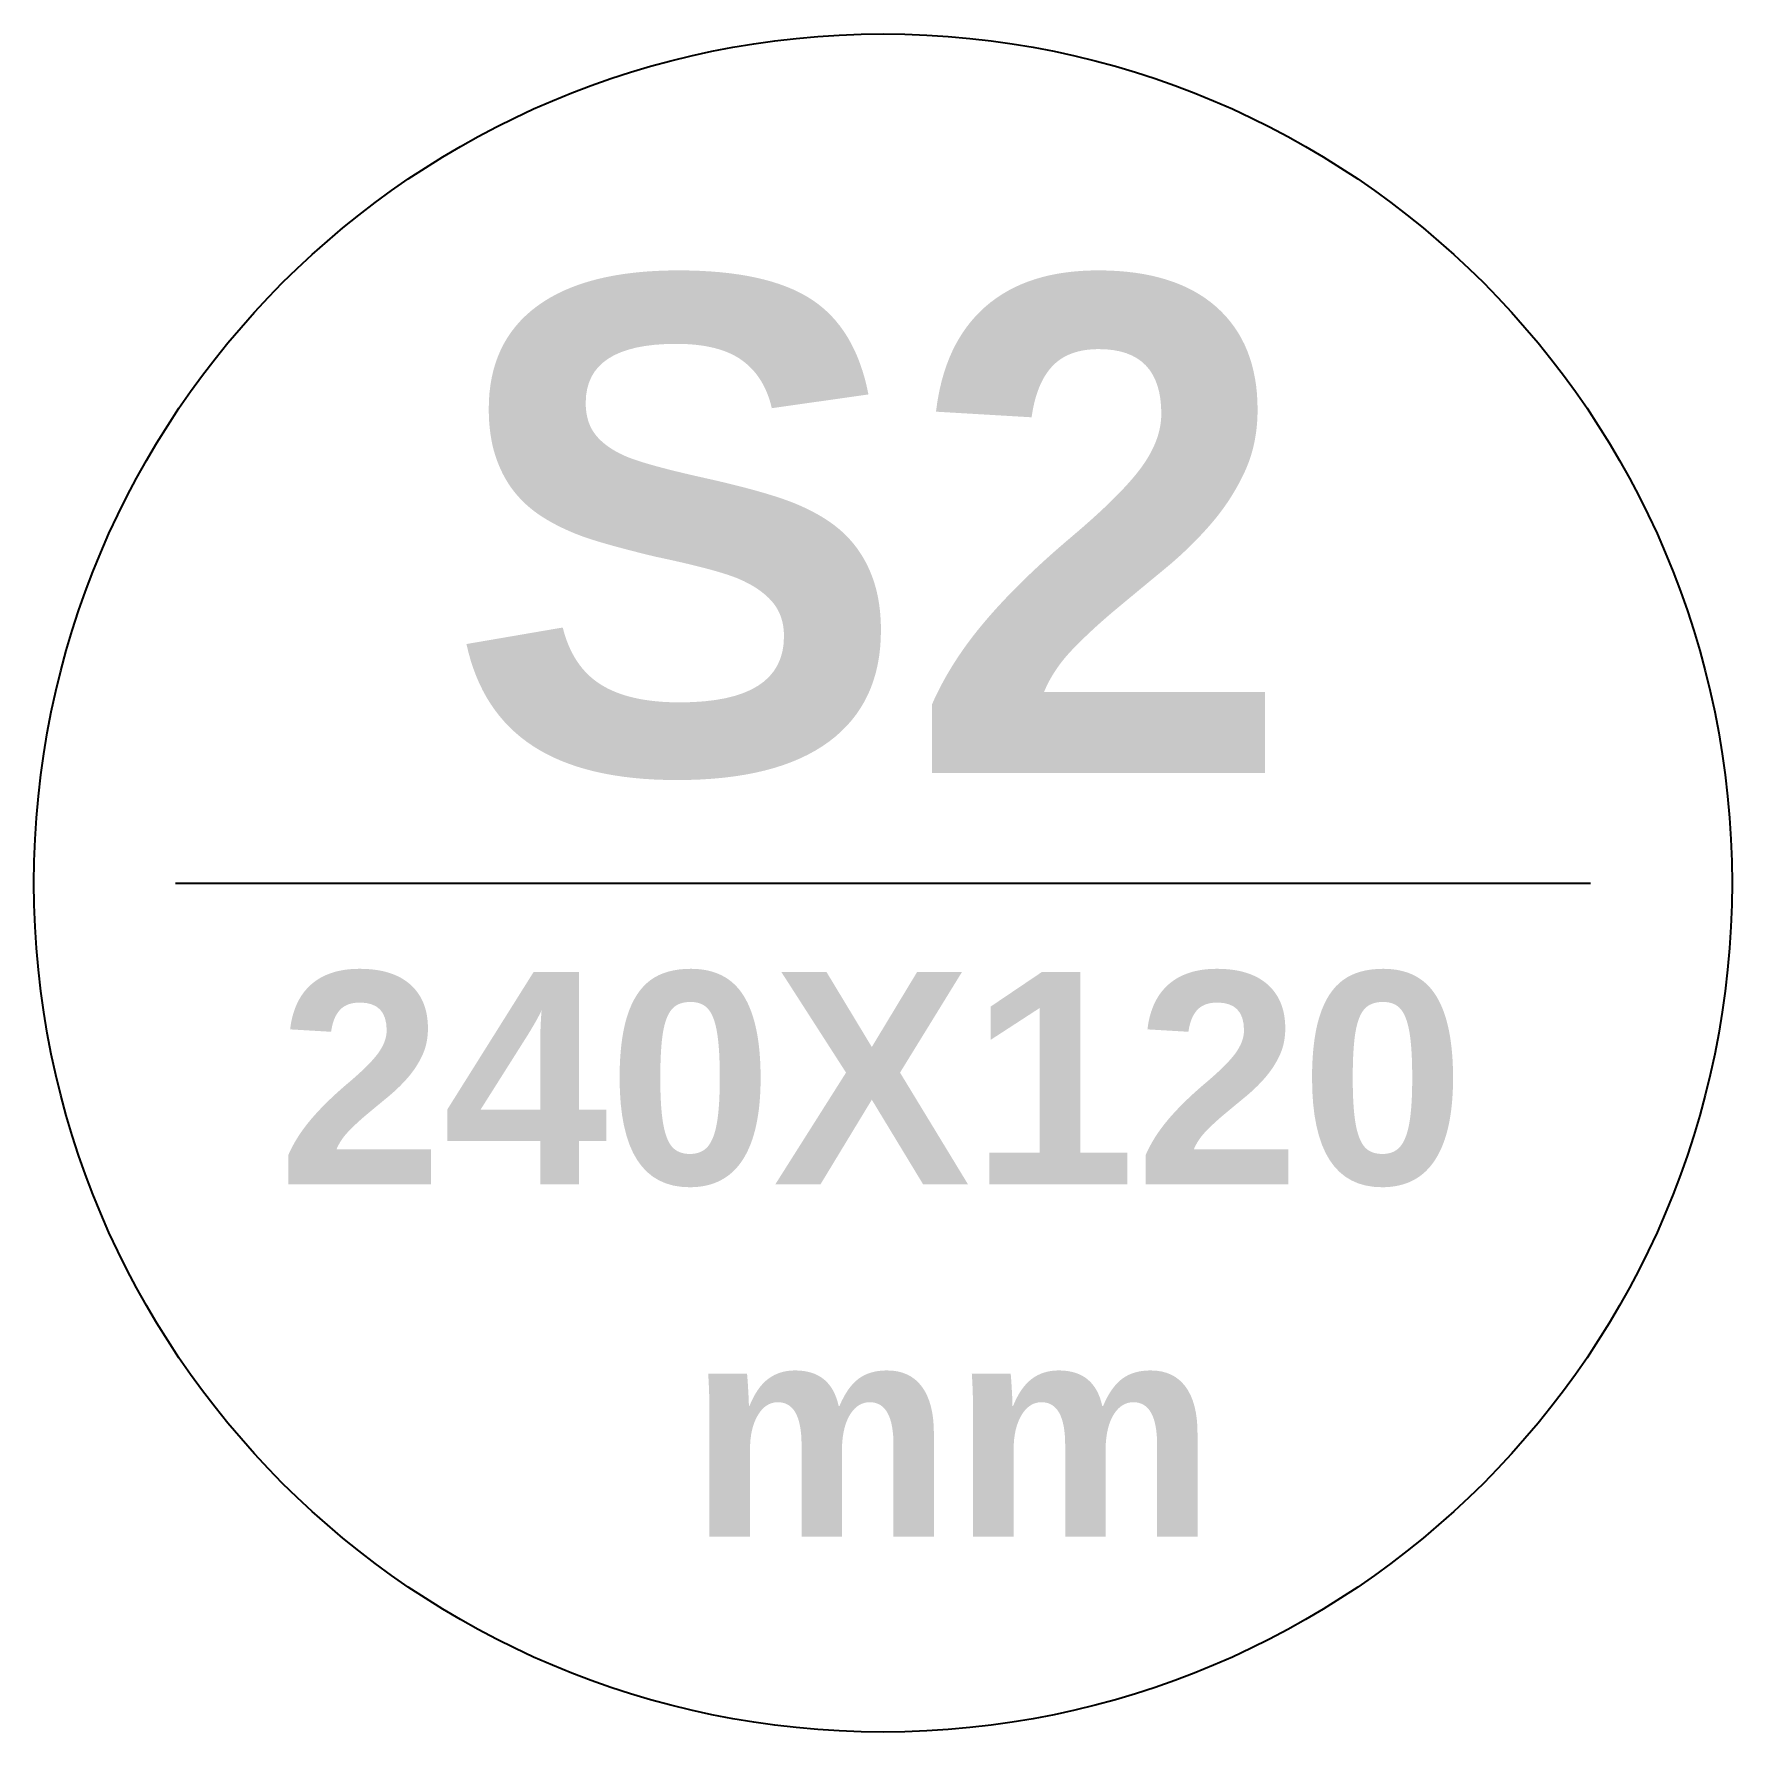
# Model space of a CAD drawing. Header units: millimetres. Extents: x -27.2 to 27.2, y -27.2 to 27.2.
import ezdxf

# ---------------------------------------------------------------- set-up
doc = ezdxf.new("R2010")
doc.units = ezdxf.units.MM
doc.header["$LTSCALE"] = 0.5
doc.layers.add('Cotas', color=1, linetype='Continuous')
doc.styles.add('PORTAS', font='arialbd.ttf', dxfattribs={"height": 15})

msp = doc.modelspace()

# ---------------------------------------------------------------- linework, layer by layer
at = {"layer": 'Cotas', "color": 7}
for p, q in [((-22.68, 0), (0, 0)), ((0, 0), (22.68, 0))]:
    msp.add_line(p, q, dxfattribs=at)
at = {"layer": 'Cotas'}
msp.add_circle((0, 0), 27.216, dxfattribs=at)

# ---------------------------------------------------------------- texts
at = {"layer": 'Cotas', "attachment_point": 1, "style": 'PORTAS'}
for s, width, insert, char_height in [('S2', 46.86609, (-13.991, 19.401), 15.876), ('240X120', 178.16561, (-19.39, -2.852), 6.804), ('mm', 178.16561, (-6.23, -14.147), 6.804)]:
    msp.add_mtext_dynamic_manual_height_columns(s, width=width, gutter_width=75, heights=[0], dxfattribs=dict(at, insert=insert, char_height=char_height))

doc.saveas('drawing.dxf')
